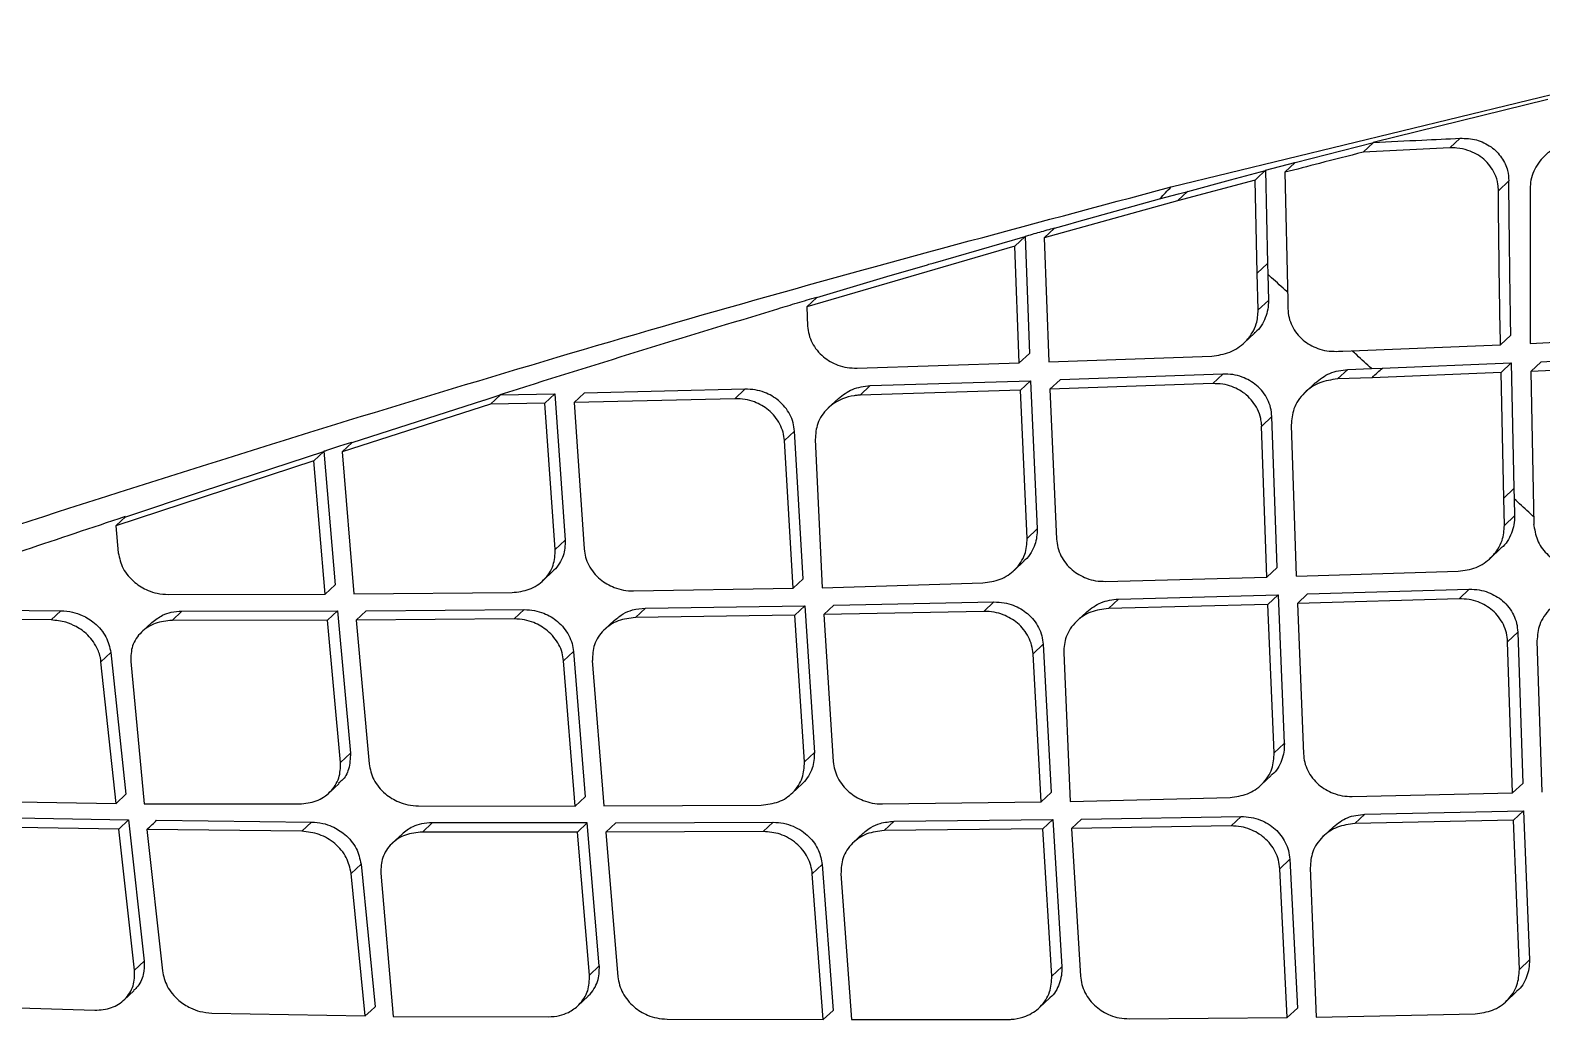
# Model space of a CAD drawing. Extents: x 0 to 84, y -21 to 126.
# Drawn here: x 67.949 to 69.606, y 67.266 to 68.351 of the extents above; entities that cross this region are included whole.
import ezdxf

# ---------------------------------------------------------------- set-up
doc = ezdxf.new("R2010")
doc.units = 0
doc.header["$MEASUREMENT"] = 0
doc.layers.add('1', color=4, linetype='Continuous')

# ---------------------------------------------------------------- blocks, each defined once
blk = doc.blocks.new('PRODIGY')
at = {"layer": '1', "color": 3, "linetype": 'Continuous', "lineweight": 25}
for p, q in [((69.1996, 68.1793), (69.7679, 68.3176)), ((69.4212, 68.2284), (69.6127, 68.2753)), ((69.3356, 68.2059), (69.4213, 68.228)), ((69.41, 68.2173), (69.4213, 68.228)), ((69.5051, 68.222), (69.41, 68.2173)), ((69.5051, 68.222), (69.5165, 68.2327)), ((69.303, 68.1977), (69.3353, 68.2062)), ((69.3243, 68.1953), (69.3357, 68.2059)), ((69.2917, 68.1867), (69.2065, 68.1639)), ((69.2178, 68.1744), (69.2649, 68.1871)), ((69.2649, 68.1871), (69.3031, 68.1973)), ((69.294, 68.0847), (69.2917, 68.1867)), ((69.303, 68.1976), (69.3053, 68.0953)), ((69.3243, 68.1953), (69.3274, 68.0544)), ((69.5698, 68.1859), (69.5584, 68.1751)), ((69.1871, 68.1661), (69.2077, 68.1717)), ((69.2065, 68.1639), (69.2178, 68.1745)), ((69.2078, 68.1717), (69.2178, 68.1744)), ((69.593, 68.1773), (69.5933, 68.0077)), ((69.2065, 68.1639), (69.0607, 68.1235)), ((69.0964, 68.141), (69.1871, 68.1661)), ((69.072, 68.1341), (69.0865, 68.1382)), ((69.0865, 68.1382), (69.0964, 68.141)), ((68.9389, 68.0959), (69.0397, 68.1249)), ((69.0284, 68.1144), (69.0396, 68.1249)), ((69.0396, 68.1251), (69.0445, 67.9969)), ((69.0607, 68.1235), (69.0719, 68.1341)), ((69.0607, 68.1235), (69.0657, 67.9875)), ((69.0284, 68.1144), (68.8003, 68.0478)), ((69.0333, 67.9864), (69.0284, 68.1144)), ((68.8881, 68.081), (68.9326, 68.0941)), ((68.9326, 68.0941), (68.9343, 68.0945)), ((68.9343, 68.0945), (68.9388, 68.0959)), ((69.294, 68.0847), (69.3053, 68.0953)), ((69.3053, 68.0953), (69.3056, 68.0836)), ((68.8115, 68.0583), (68.8881, 68.081)), ((69.2951, 68.0445), (69.294, 68.0847)), ((69.3056, 68.0836), (69.3063, 68.055)), ((68.8003, 68.0478), (68.8114, 68.0583)), ((69.2951, 68.0445), (69.3063, 68.055)), ((68.8003, 68.0478), (68.8013, 68.0268)), ((69.2797, 68.0085), (69.2909, 68.0191)), ((69.388, 67.9994), (69.5607, 68.0064)), ((69.5606, 68.0064), (69.5719, 68.017)), ((69.5933, 68.0077), (69.7738, 68.0172)), ((69.0445, 67.9969), (69.0333, 67.9864)), ((69.0657, 67.9875), (69.2442, 67.9939)), ((69.5938, 67.9772), (69.6051, 67.9878)), ((68.8555, 67.9807), (69.0333, 67.9864)), ((69.2564, 67.9743), (69.078, 67.9681)), ((69.2452, 67.9638), (69.2564, 67.9743)), ((69.382, 67.9689), (69.3932, 67.9794)), ((69.4199, 67.9703), (69.382, 67.9689)), ((69.3932, 67.9794), (69.4191, 67.9804)), ((69.4191, 67.9804), (69.4311, 67.9809)), ((69.5612, 67.9759), (69.4199, 67.9703)), ((69.4311, 67.9809), (69.5725, 67.9865)), ((69.5612, 67.9759), (69.5725, 67.9864)), ((69.5642, 67.8384), (69.5612, 67.9759)), ((69.5725, 67.9865), (69.5754, 67.8489)), ((69.7736, 67.9847), (69.5938, 67.9772)), ((69.5938, 67.9772), (69.5973, 67.8096)), ((68.5453, 67.9431), (68.5563, 67.9534)), ((68.7326, 67.9577), (68.5563, 67.9534)), ((68.7216, 67.9473), (68.7326, 67.9577)), ((68.8587, 67.9511), (68.8698, 67.9616)), ((69.0346, 67.9566), (68.8587, 67.9511)), ((68.8698, 67.9616), (69.0457, 67.967)), ((69.0346, 67.9566), (69.0457, 67.967)), ((69.0419, 67.7942), (69.0346, 67.9566)), ((69.0457, 67.967), (69.053, 67.8046)), ((69.0669, 67.9576), (69.078, 67.9681)), ((69.2452, 67.9638), (69.0669, 67.9576)), ((69.0669, 67.9576), (69.0741, 67.7935)), ((69.3577, 67.9648), (69.3465, 67.9542)), ((68.4538, 67.9412), (68.291, 67.8891)), ((68.302, 67.8994), (68.4466, 67.9457)), ((68.4467, 67.9458), (68.4643, 67.9514)), ((68.4538, 67.9412), (68.4647, 67.9514)), ((68.5134, 67.9424), (68.4538, 67.9412)), ((68.4643, 67.9515), (68.5244, 67.9527)), ((68.5134, 67.9424), (68.5244, 67.9527)), ((68.5247, 67.7821), (68.5134, 67.9424)), ((68.5244, 67.9527), (68.5356, 67.7924)), ((68.7216, 67.9473), (68.5453, 67.9431)), ((68.5453, 67.9431), (68.5563, 67.7826)), ((68.835, 67.9475), (68.8239, 67.9371)), ((69.2989, 67.9172), (69.31, 67.9278)), ((69.3158, 67.7623), (69.31, 67.9278)), ((68.7758, 67.9013), (68.7869, 67.9117)), ((68.7964, 67.7498), (68.7869, 67.9117)), ((69.3047, 67.7519), (69.2988, 67.9172)), ((69.3312, 67.9184), (69.3368, 67.7528)), ((68.138, 67.8459), (68.2712, 67.8894)), ((68.2711, 67.8894), (68.2602, 67.8791)), ((68.2711, 67.8897), (68.2835, 67.7434)), ((68.302, 67.8994), (68.291, 67.8891)), ((68.291, 67.8891), (68.304, 67.7334)), ((68.7854, 67.7395), (68.7758, 67.9013)), ((68.8095, 67.9026), (68.8172, 67.7401)), ((68.2602, 67.8791), (68.043, 67.8078)), ((68.2726, 67.7332), (68.2602, 67.8791)), ((68.0539, 67.818), (68.138, 67.8459)), ((69.5754, 67.8489), (69.5642, 67.8384)), ((69.5649, 67.8085), (69.5642, 67.8383)), ((69.5754, 67.8489), (69.5756, 67.8374)), ((69.5756, 67.8374), (69.5761, 67.819)), ((68.043, 67.8078), (68.0458, 67.7784)), ((69.0419, 67.7942), (69.053, 67.8046)), ((69.5649, 67.8085), (69.5761, 67.819)), ((69.5974, 67.8079), (69.5973, 67.8096)), ((68.5247, 67.7821), (68.5356, 67.7924)), ((69.5496, 67.7726), (69.5607, 67.7831)), ((68.5113, 67.748), (68.5222, 67.7583)), ((69.0275, 67.7592), (69.0385, 67.7696)), ((69.3047, 67.7519), (69.3158, 67.7623)), ((69.3369, 67.7528), (69.5143, 67.7582)), ((68.2726, 67.7332), (68.2835, 67.7434)), ((68.6106, 67.7366), (68.7854, 67.7395)), ((68.7854, 67.7395), (68.7964, 67.7498)), ((68.8172, 67.7401), (68.9934, 67.7454)), ((69.1279, 67.7471), (69.3047, 67.7519)), ((69.3491, 67.7333), (69.5264, 67.7385)), ((69.5152, 67.728), (69.5263, 67.7385)), ((68.1004, 67.7328), (68.2727, 67.7332)), ((68.304, 67.7334), (68.4774, 67.7349)), ((68.83, 67.7211), (69.0055, 67.7246)), ((68.9945, 67.7142), (69.0055, 67.7246)), ((69.1309, 67.7174), (69.142, 67.7278)), ((69.3058, 67.7219), (69.1309, 67.7174)), ((69.142, 67.7278), (69.3169, 67.7324)), ((69.3169, 67.7323), (69.3058, 67.7219)), ((69.3127, 67.5592), (69.3058, 67.7219)), ((69.3169, 67.7324), (69.3237, 67.5695)), ((69.338, 67.7228), (69.3491, 67.7333)), ((69.5152, 67.728), (69.338, 67.7228)), ((69.338, 67.7228), (69.3447, 67.5583)), ((67.9722, 67.7048), (67.802, 67.7062)), ((67.8128, 67.7164), (67.983, 67.7149)), ((67.9722, 67.7048), (67.983, 67.7149)), ((68.1048, 67.7043), (68.1156, 67.7145)), ((68.1156, 67.7145), (68.286, 67.7148)), ((68.286, 67.7148), (68.2752, 67.7046)), ((68.286, 67.7148), (68.3002, 67.5589)), ((68.3065, 67.7047), (68.3174, 67.7149)), ((68.4796, 67.706), (68.3065, 67.7047)), ((68.3174, 67.7149), (68.4905, 67.7162)), ((68.4796, 67.706), (68.4905, 67.7162)), ((68.6127, 67.7075), (68.6236, 67.7178)), ((68.7872, 67.7102), (68.6127, 67.7075)), ((68.6236, 67.7178), (68.7982, 67.7205)), ((68.7872, 67.7102), (68.7982, 67.7205)), ((68.7978, 67.5493), (68.7872, 67.7102)), ((68.7982, 67.7205), (68.8087, 67.5595)), ((68.819, 67.7107), (68.83, 67.7211)), ((68.9945, 67.7142), (68.819, 67.7107)), ((68.819, 67.7107), (68.8294, 67.5496)), ((69.1073, 67.7139), (69.0962, 67.7035)), ((68.0825, 67.7021), (68.0717, 67.6919)), ((68.2752, 67.7046), (68.1048, 67.7043)), ((68.2894, 67.5487), (68.2752, 67.7046)), ((68.3065, 67.7047), (68.3206, 67.5471)), ((68.5896, 67.7046), (68.5787, 67.6943)), ((69.5684, 67.681), (69.5796, 67.6915)), ((69.5796, 67.6915), (69.585, 67.5257)), ((69.0593, 67.6782), (69.0483, 67.6678)), ((69.0593, 67.6782), (69.0682, 67.5157)), ((69.5739, 67.5153), (69.5684, 67.681)), ((69.6006, 67.682), (69.6059, 67.516)), ((68.0376, 67.6692), (68.0268, 67.6591)), ((68.0433, 67.5037), (68.0268, 67.6591)), ((68.0376, 67.6692), (68.054, 67.5139)), ((68.0594, 67.6593), (68.074, 67.5033)), ((68.5465, 67.501), (68.5338, 67.66)), ((68.5339, 67.66), (68.5447, 67.6702)), ((68.5447, 67.6702), (68.5574, 67.5112)), ((68.5653, 67.6603), (68.5778, 67.5011)), ((69.0573, 67.5054), (69.0483, 67.6678)), ((69.0819, 67.669), (69.089, 67.5059)), ((68.2894, 67.5487), (68.3002, 67.5589)), ((68.8087, 67.5595), (68.7978, 67.5493)), ((69.3127, 67.5592), (69.3237, 67.5695)), ((68.2769, 67.5155), (68.2877, 67.5256)), ((68.7843, 67.5151), (68.7952, 67.5253)), ((69.2983, 67.5241), (69.3093, 67.5345)), ((69.5739, 67.5153), (69.585, 67.5257)), ((67.8745, 67.5065), (68.0433, 67.5037)), ((68.0433, 67.5037), (68.054, 67.5138)), ((68.5465, 67.501), (68.5574, 67.5112)), ((69.0573, 67.5054), (69.0682, 67.5157)), ((69.089, 67.5059), (69.2642, 67.5104)), ((69.3981, 67.5114), (69.5739, 67.5153)), ((68.074, 67.5033), (68.2444, 67.5032)), ((68.3748, 67.5011), (68.5465, 67.501)), ((68.5778, 67.5011), (68.7505, 67.502)), ((68.8832, 67.5032), (69.0573, 67.5054)), ((69.401, 67.4817), (69.4121, 67.492)), ((69.4121, 67.492), (69.586, 67.4957)), ((69.586, 67.4957), (69.575, 67.4853)), ((69.586, 67.4957), (69.5924, 67.3324)), ((68.0463, 67.4756), (67.8778, 67.4786)), ((67.8886, 67.4887), (68.0571, 67.4857)), ((68.0463, 67.4756), (68.0571, 67.4857)), ((68.0636, 67.321), (68.0463, 67.4756)), ((68.0571, 67.4857), (68.0743, 67.3311)), ((68.2468, 67.4733), (68.0771, 67.4752)), ((68.0771, 67.4752), (68.0941, 67.3203)), ((68.0878, 67.4853), (68.2576, 67.4834)), ((68.2468, 67.4733), (68.2576, 67.4834)), ((68.3791, 67.4725), (68.3899, 67.4827)), ((68.5597, 67.4824), (68.3899, 67.4827)), ((68.5489, 67.4722), (68.5597, 67.4824)), ((68.573, 67.3257), (68.5597, 67.4824)), ((68.5801, 67.4723), (68.591, 67.4825)), ((68.7526, 67.473), (68.5801, 67.4723)), ((68.591, 67.4825), (68.7635, 67.4832)), ((68.7526, 67.473), (68.7635, 67.4832)), ((68.8852, 67.474), (68.8961, 67.4843)), ((69.059, 67.476), (68.8852, 67.474)), ((68.8961, 67.4843), (69.0699, 67.4863)), ((69.059, 67.476), (69.0699, 67.4863)), ((69.0689, 67.3144), (69.059, 67.476)), ((69.0699, 67.4863), (69.0798, 67.3247)), ((69.0906, 67.4764), (69.1016, 67.4867)), ((69.0906, 67.4764), (69.1003, 67.3147)), ((69.2653, 67.4792), (69.0907, 67.4764)), ((69.1016, 67.4867), (69.2763, 67.4895)), ((69.2653, 67.4792), (69.2763, 67.4895)), ((69.3775, 67.4783), (69.3665, 67.4679)), ((69.575, 67.4853), (69.401, 67.4817)), ((69.5813, 67.322), (69.575, 67.4853)), ((68.3568, 67.4703), (68.346, 67.4601)), ((68.5489, 67.4722), (68.3791, 67.4725)), ((68.5623, 67.3156), (68.5489, 67.4722)), ((68.5801, 67.4723), (68.5934, 67.3139)), ((68.8622, 67.4711), (68.8513, 67.4609)), ((69.3187, 67.4323), (69.3297, 67.4427)), ((69.3297, 67.4427), (69.338, 67.2796)), ((68.301, 67.4272), (68.3118, 67.4373)), ((68.3165, 67.271), (68.301, 67.4272)), ((68.3118, 67.4374), (68.3273, 67.2811)), ((68.3335, 67.4274), (68.3472, 67.2705)), ((68.8173, 67.4368), (68.8064, 67.4266)), ((68.8183, 67.2669), (68.8064, 67.4266)), ((68.8173, 67.4368), (68.8291, 67.2771)), ((68.8378, 67.4268), (68.8495, 67.2669)), ((69.327, 67.2693), (69.3187, 67.4323)), ((69.3521, 67.4334), (69.3586, 67.2697)), ((68.0636, 67.321), (68.0743, 67.3311)), ((68.5623, 67.3156), (68.573, 67.3257)), ((69.0689, 67.3144), (69.0798, 67.3247)), ((69.5813, 67.322), (69.5924, 67.3324)), ((68.0521, 67.2886), (68.0627, 67.2986)), ((68.5496, 67.2822), (68.5604, 67.2924)), ((69.5669, 67.2869), (69.5779, 67.2973)), ((67.8535, 67.2822), (68.02, 67.2772)), ((68.8183, 67.2669), (68.8291, 67.2771)), ((69.0553, 67.2802), (69.0662, 67.2904)), ((69.327, 67.2693), (69.338, 67.2796)), ((68.1482, 67.2741), (68.3165, 67.271)), ((68.3472, 67.2705), (68.5171, 67.27)), ((68.6472, 67.2675), (68.8183, 67.2669)), ((68.8495, 67.2669), (69.0215, 67.2672)), ((69.1537, 67.2679), (69.327, 67.2693)), ((69.3586, 67.2697), (69.533, 67.2734))]:
    blk.add_line(p, q, dxfattribs=at)
at = {"layer": '1', "color": 3, "linetype": 'Continuous', "lineweight": 25, "flags": 128}
for points in [[(69.303, 68.1973), (69.2967, 68.1914), (69.2917, 68.1867)], [(69.3274, 68.0544), (69.3276, 68.0496), (69.3277, 68.0458)], [(68.043, 67.8078), (68.049, 67.8135), (68.0538, 67.818)], [(68.3165, 67.271), (68.3226, 67.2766), (68.3273, 67.2811)]]:
    blk.add_lwpolyline(points, dxfattribs=at)
at = {"layer": '1', "color": 3, "linetype": 'Continuous', "lineweight": 25}
for points, knots in [([(69.432, 70.45), (69.3178, 70.3922), (69.0892, 70.2764), (68.7608, 70.1064), (68.4567, 69.946), (68.1873, 69.8005), (67.9529, 69.6709), (67.7516, 69.5573), (67.582, 69.4596), (67.4342, 69.373), (67.282, 69.2824), (67.1061, 69.1754), (66.8963, 69.0444), (66.6619, 68.8929), (66.4408, 68.7438), (66.2381, 68.6014), (66.0569, 68.4692), (65.874, 68.3298), (65.6939, 68.1852), (65.5191, 68.0371), (65.4178, 67.9431), (65.3659, 67.8948)], [0, 0, 0, 0, 0.068824, 0.137751, 0.200365, 0.256601, 0.306578, 0.349651, 0.386803, 0.418053, 0.448121, 0.489709, 0.53925, 0.596408, 0.661103, 0.708518, 0.759501, 0.814264, 0.872901, 0.934724, 1, 1, 1, 1]), ([(65.3439, 67.8269), (65.4108, 67.8915), (65.5449, 68.0212), (65.7941, 68.2328), (66.0727, 68.4498), (66.3792, 68.6697), (66.7097, 68.8904), (67.0619, 69.1106), (67.432, 69.3289), (67.8164, 69.5443), (68.2128, 69.7568), (68.6201, 69.9669), (69.0352, 70.1751), (69.316, 70.3135), (69.4562, 70.3825)], [0, 0, 0, 0, 0.083648, 0.167746, 0.251461, 0.334457, 0.417447, 0.500935, 0.584377, 0.667337, 0.750217, 0.833367, 0.916826, 1, 1, 1, 1]), ([(65.5977, 67.5595), (65.6442, 67.5885), (65.7373, 67.6465), (65.8952, 67.7427), (66.0707, 67.8467), (66.2678, 67.961), (66.4872, 68.0849), (66.7267, 68.2203), (66.9835, 68.3621), (67.2827, 68.5246), (67.6241, 68.7055), (68.0052, 68.9016), (68.393, 69.0948), (68.7859, 69.2845), (69.182, 69.4703), (69.4481, 69.5905), (69.581, 69.6506)], [0, 0, 0, 0, 0.06234, 0.124818, 0.187363, 0.250453, 0.313852, 0.376637, 0.439459, 0.502671, 0.586016, 0.668823, 0.751616, 0.834542, 0.917364, 1, 1, 1, 1]), ([(65.67, 67.5126), (65.7177, 67.5393), (65.8132, 67.5927), (65.9756, 67.6799), (66.1549, 67.7778), (66.3553, 67.8875), (66.5768, 68.0102), (66.8163, 68.1458), (67.0708, 68.2897), (67.3647, 68.456), (67.6975, 68.6426), (68.0674, 68.8457), (68.4429, 69.0466), (68.8233, 69.2435), (69.207, 69.4359), (69.4657, 69.5589), (69.5949, 69.6204)], [0, 0, 0, 0, 0.062319, 0.124752, 0.187451, 0.250906, 0.314486, 0.37751, 0.44061, 0.503895, 0.587131, 0.669779, 0.75236, 0.835034, 0.917582, 1, 1, 1, 1]), ([(65.8468, 67.3816), (65.8542, 67.3854), (65.8957, 67.4066), (65.975, 67.4459), (66.0755, 67.499), (66.1757, 67.5519), (66.2735, 67.6008), (66.3879, 67.6571), (66.5214, 67.7243), (66.674, 67.8033), (66.8495, 67.8879), (67.0313, 67.9753), (67.2282, 68.0693), (67.4396, 68.169), (67.6647, 68.2743), (67.8957, 68.3809), (68.13, 68.4863), (68.3713, 68.5927), (68.5914, 68.688), (68.7837, 68.7696), (68.9527, 68.84), (69.1322, 68.9134), (69.31, 68.9854), (69.4664, 69.0478), (69.5592, 69.083), (69.5993, 69.0982)], [0, 0, 0, 0, 0.009738, 0.054602, 0.100033, 0.132056, 0.170263, 0.205637, 0.248795, 0.300159, 0.346151, 0.397485, 0.446642, 0.498592, 0.555879, 0.611205, 0.664279, 0.721091, 0.779345, 0.816198, 0.852883, 0.894557, 0.93795, 0.973138, 1, 1, 1, 1]), ([(69.6048, 69.0835), (69.4572, 69.0259), (69.1618, 68.9105), (68.7237, 68.7297), (68.2909, 68.5424), (67.8651, 68.3519), (67.5034, 68.1825), (67.2034, 68.0412), (66.9629, 67.925), (66.7326, 67.8169), (66.5009, 67.7002), (66.2659, 67.591), (66.0425, 67.4789), (65.9123, 67.4139), (65.8471, 67.3814)], [0, 0, 0, 0, 0.0993044, 0.1988024, 0.298385, 0.3983176, 0.4984056, 0.5609174, 0.6237896, 0.6873654, 0.750255, 0.8333897, 0.9165325, 1, 1, 1, 1]), ([(69.4214, 68.228), (69.4391, 68.2289), (69.4708, 68.2305), (69.5025, 68.232), (69.5165, 68.2327)], [0, 0, 0, 0, 0.559992, 1, 1, 1, 1]), ([(69.5584, 68.1751), (69.5583, 68.1776), (69.5581, 68.1841), (69.5549, 68.1933), (69.5494, 68.2026), (69.5426, 68.2098), (69.5343, 68.2156), (69.5244, 68.2199), (69.5144, 68.2222), (69.5077, 68.2221), (69.5051, 68.222)], [0, 0, 0, 0, 0.091975, 0.248269, 0.372166, 0.497587, 0.620145, 0.748651, 0.901127, 1, 1, 1, 1]), ([(69.5165, 68.2327), (69.5225, 68.2325), (69.5344, 68.232), (69.5506, 68.2241), (69.5624, 68.212), (69.5688, 68.1986), (69.5695, 68.1897), (69.5698, 68.1859)], [0, 0, 0, 0, 0.222902, 0.446355, 0.656179, 0.853434, 1, 1, 1, 1]), ([(69.6457, 68.2291), (69.6388, 68.228), (69.6274, 68.2262), (69.6156, 68.2191), (69.6053, 68.2103), (69.5979, 68.1998), (69.5937, 68.1871), (69.5932, 68.1805), (69.593, 68.1773)], [0, 0, 0, 0, 0.250286, 0.417583, 0.502702, 0.752927, 0.88089, 1, 1, 1, 1]), ([(69.41, 68.2173), (69.3941, 68.2133), (69.3655, 68.206), (69.337, 68.1985), (69.3243, 68.1953)], [0, 0, 0, 0, 0.557809, 1, 1, 1, 1]), ([(69.5719, 68.017), (69.5714, 68.0485), (69.5706, 68.1047), (69.57, 68.161), (69.5698, 68.1859)], [0, 0, 0, 0, 0.56, 1, 1, 1, 1]), ([(66.0472, 67.1286), (66.1054, 67.1512), (66.2224, 67.1967), (66.4264, 67.2748), (66.6474, 67.3583), (66.8855, 67.4464), (67.138, 67.5377), (67.4502, 67.6475), (67.8266, 67.7751), (68.2695, 67.9161), (68.7278, 68.0536), (69.0422, 68.1373), (69.1996, 68.1793)], [0, 0, 0, 0, 0.0809766, 0.1627063, 0.2454561, 0.32577, 0.4077132, 0.4912675, 0.6164639, 0.7433263, 0.8714638, 1, 1, 1, 1]), ([(69.1875, 68.1666), (69.1895, 68.1687), (69.1936, 68.1729), (69.1976, 68.1772), (69.1996, 68.1793)], [0, 0, 0, 0, 0.500017, 1, 1, 1, 1]), ([(69.5606, 68.0064), (69.5599, 68.0474), (69.559, 68.0992), (69.5585, 68.155), (69.5583, 68.1702), (69.5584, 68.1746), (69.5584, 68.1751)], [0, 0, 0, 0, 0.730236, 0.922664, 0.991439, 1, 1, 1, 1]), ([(69.0396, 68.1253), (69.045, 68.1268), (69.0557, 68.1298), (69.0665, 68.1329), (69.0719, 68.1344)], [0, 0, 0, 0, 0.500056, 1, 1, 1, 1]), ([(69.3272, 68.064), (69.3256, 68.0654), (69.3184, 68.072), (69.3112, 68.0785), (69.3056, 68.0836)], [0, 0, 0, 0, 0.224702, 1, 1, 1, 1]), ([(68.7688, 68.0459), (68.7759, 68.0481), (68.7901, 68.0523), (68.8042, 68.0565), (68.8113, 68.0586)], [0, 0, 0, 0, 0.500038, 1, 1, 1, 1]), ([(69.3063, 68.055), (69.3062, 68.0517), (69.306, 68.0452), (69.302, 68.033), (69.297, 68.0233), (69.2911, 68.0195), (69.2908, 68.0193)], [0, 0, 0, 0, 0.244323, 0.487195, 0.968994, 1, 1, 1, 1]), ([(68.4642, 67.9518), (68.5147, 67.9677), (68.6157, 67.9994), (68.7178, 68.0304), (68.7688, 68.0458)], [0, 0, 0, 0, 0.499973, 1, 1, 1, 1]), ([(69.2442, 67.9939), (69.251, 67.9949), (69.2644, 67.9969), (69.2794, 68.0071), (69.2884, 68.0185), (69.2942, 68.0305), (69.2948, 68.0393), (69.2951, 68.0445)], [0, 0, 0, 0, 0.249801, 0.498538, 0.665352, 0.804462, 1, 1, 1, 1]), ([(69.3277, 68.0458), (69.3279, 68.0426), (69.3285, 68.0361), (69.332, 68.0269), (69.3372, 68.0185), (69.3461, 68.0093), (69.3576, 68.0028), (69.3705, 67.9993), (69.3776, 67.9992), (69.3812, 67.9991)], [0, 0, 0, 0, 0.125528, 0.250519, 0.375643, 0.501394, 0.732598, 0.861775, 1, 1, 1, 1]), ([(68.8013, 68.0268), (68.8017, 68.0236), (68.8024, 68.0174), (68.806, 68.0084), (68.8113, 68.0001), (68.8203, 67.991), (68.8318, 67.9846), (68.8447, 67.981), (68.8518, 67.9808), (68.8555, 67.9807)], [0, 0, 0, 0, 0.123475, 0.24776, 0.373379, 0.500664, 0.728976, 0.859194, 1, 1, 1, 1]), ([(69.3812, 67.9991), (69.3825, 67.9992), (69.3847, 67.9993), (69.387, 67.9994), (69.388, 67.9994)], [0, 0, 0, 0, 0.560023, 1, 1, 1, 1]), ([(69.4192, 67.9804), (69.4138, 67.9853), (69.4067, 67.9918), (69.3996, 67.9983), (69.3979, 67.9998)], [0, 0, 0, 0, 0.759135, 1, 1, 1, 1]), ([(69.6051, 67.9878), (69.6386, 67.9892), (69.6985, 67.9916), (69.7585, 67.9942), (69.7849, 67.9954)], [0, 0, 0, 0, 0.560004, 1, 1, 1, 1]), ([(69.31, 67.9278), (69.3097, 67.931), (69.3091, 67.9374), (69.3056, 67.9466), (69.3004, 67.9549), (69.2915, 67.9641), (69.2801, 67.9706), (69.2672, 67.9741), (69.2601, 67.9742), (69.2564, 67.9743)], [0, 0, 0, 0, 0.126057, 0.251221, 0.376074, 0.501232, 0.73041, 0.860157, 1, 1, 1, 1]), ([(69.3579, 67.9646), (69.3628, 67.9686), (69.3731, 67.9768), (69.3864, 67.9785), (69.3932, 67.9794)], [0, 0, 0, 0, 0.485536, 1, 1, 1, 1]), ([(69.4199, 67.9703), (69.422, 67.9723), (69.4258, 67.9758), (69.4295, 67.9793), (69.4312, 67.9809)], [0, 0, 0, 0, 0.560036, 1, 1, 1, 1]), ([(68.7869, 67.9117), (68.7865, 67.9148), (68.7858, 67.921), (68.7821, 67.93), (68.7767, 67.9383), (68.7679, 67.9473), (68.7565, 67.9537), (68.7436, 67.9574), (68.7364, 67.9576), (68.7326, 67.9577)], [0, 0, 0, 0, 0.123919, 0.248313, 0.373718, 0.500537, 0.725679, 0.856755, 1, 1, 1, 1]), ([(68.835, 67.9474), (68.84, 67.9513), (68.85, 67.9592), (68.8631, 67.9608), (68.8698, 67.9616)], [0, 0, 0, 0, 0.488989, 1, 1, 1, 1]), ([(69.2989, 67.9172), (69.2989, 67.9173), (69.2989, 67.9176), (69.2989, 67.9184), (69.2987, 67.9211), (69.2977, 67.9271), (69.2948, 67.9356), (69.2892, 67.9444), (69.2804, 67.9536), (69.2689, 67.9601), (69.256, 67.9636), (69.2489, 67.9637), (69.2452, 67.9638)], [0, 0, 0, 0, 0.003576, 0.00988, 0.031039, 0.107676, 0.251161, 0.37516, 0.501401, 0.730502, 0.860216, 1, 1, 1, 1]), ([(69.382, 67.9689), (69.3753, 67.9679), (69.3619, 67.966), (69.3475, 67.9561), (69.3388, 67.9456), (69.3326, 67.934), (69.3318, 67.9245), (69.3313, 67.9184)], [0, 0, 0, 0, 0.248314, 0.498861, 0.639357, 0.76973, 1, 1, 1, 1]), ([(68.7758, 67.9013), (68.7755, 67.9044), (68.7747, 67.9107), (68.7711, 67.9196), (68.7657, 67.9279), (68.7568, 67.9369), (68.7454, 67.9433), (68.7326, 67.947), (68.7254, 67.9472), (68.7216, 67.9473)], [0, 0, 0, 0, 0.123948, 0.248349, 0.373727, 0.50052, 0.725677, 0.856737, 1, 1, 1, 1]), ([(68.8587, 67.9511), (68.8579, 67.9511), (68.8558, 67.951), (68.8492, 67.9503), (68.8372, 67.9471), (68.825, 67.9391), (68.8166, 67.9291), (68.8107, 67.9179), (68.81, 67.9086), (68.8096, 67.9026)], [0, 0, 0, 0, 0.029814, 0.081449, 0.249808, 0.499932, 0.636939, 0.765956, 1, 1, 1, 1]), ([(68.2711, 67.8898), (68.2717, 67.89), (68.2727, 67.8903), (68.2738, 67.8907), (68.2744, 67.8909)], [0, 0, 0, 0, 0.500317, 1, 1, 1, 1]), ([(68.2744, 67.8909), (68.2773, 67.8918), (68.2832, 67.8937), (68.2891, 67.8956), (68.2921, 67.8966)], [0, 0, 0, 0, 0.499986, 1, 1, 1, 1]), ([(68.2921, 67.8966), (68.2937, 67.8971), (68.297, 67.8982), (68.3002, 67.8992), (68.3019, 67.8998)], [0, 0, 0, 0, 0.499854, 1, 1, 1, 1]), ([(69.5971, 67.8178), (69.5953, 67.8194), (69.5881, 67.826), (69.581, 67.8326), (69.5757, 67.8374)], [0, 0, 0, 0, 0.257775, 1, 1, 1, 1]), ([(67.835, 67.7448), (67.8712, 67.7571), (67.9436, 67.7817), (68.017, 67.8062), (68.0537, 67.8184)], [0, 0, 0, 0, 0.499968, 1, 1, 1, 1]), ([(69.053, 67.8046), (69.0526, 67.7987), (69.0521, 67.7895), (69.0461, 67.7785), (69.0422, 67.7722), (69.0388, 67.7701), (69.0384, 67.7698)], [0, 0, 0, 0, 0.444785, 0.695208, 0.964132, 1, 1, 1, 1]), ([(69.5143, 67.7582), (69.521, 67.7591), (69.5344, 67.7609), (69.549, 67.771), (69.5578, 67.7819), (69.5638, 67.7937), (69.5645, 67.8029), (69.5649, 67.8085)], [0, 0, 0, 0, 0.249169, 0.498372, 0.652255, 0.787155, 1, 1, 1, 1]), ([(69.5761, 67.819), (69.576, 67.8157), (69.5758, 67.8091), (69.5717, 67.7969), (69.5667, 67.7872), (69.5609, 67.7834), (69.5606, 67.7832)], [0, 0, 0, 0, 0.244613, 0.488541, 0.974706, 1, 1, 1, 1]), ([(69.5973, 67.8079), (69.5984, 67.8019), (69.6005, 67.79), (69.6123, 67.7752), (69.6283, 67.765), (69.6405, 67.7634), (69.6466, 67.7626)], [0, 0, 0, 0, 0.250621, 0.501251, 0.750478, 1, 1, 1, 1]), ([(68.5356, 67.7924), (68.5354, 67.7865), (68.535, 67.7774), (68.5293, 67.7667), (68.5255, 67.7609), (68.5224, 67.7587), (68.5221, 67.7584)], [0, 0, 0, 0, 0.455882, 0.704152, 0.965916, 1, 1, 1, 1]), ([(68.9934, 67.7454), (68.9999, 67.7463), (69.013, 67.7481), (69.0269, 67.7576), (69.0351, 67.7677), (69.0409, 67.779), (69.0415, 67.7883), (69.0419, 67.7942)], [0, 0, 0, 0, 0.249351, 0.499178, 0.637958, 0.767735, 1, 1, 1, 1]), ([(69.0741, 67.7935), (69.0744, 67.7904), (69.0751, 67.7841), (69.0787, 67.7751), (69.084, 67.7667), (69.0928, 67.7576), (69.1043, 67.751), (69.1171, 67.7474), (69.1242, 67.7472), (69.1279, 67.7471)], [0, 0, 0, 0, 0.123976, 0.248518, 0.374085, 0.501033, 0.730532, 0.860295, 1, 1, 1, 1]), ([(68.0458, 67.7784), (68.0471, 67.7726), (68.0491, 67.7636), (68.0565, 67.7529), (68.0652, 67.7442), (68.0763, 67.7376), (68.089, 67.7335), (68.0964, 67.733), (68.1004, 67.7328)], [0, 0, 0, 0, 0.240874, 0.368215, 0.499714, 0.712554, 0.847041, 1, 1, 1, 1]), ([(68.4774, 67.7349), (68.4839, 67.7356), (68.4968, 67.7371), (68.5105, 67.7463), (68.5184, 67.7561), (68.524, 67.7671), (68.5244, 67.7762), (68.5247, 67.7821)], [0, 0, 0, 0, 0.249831, 0.499427, 0.634868, 0.763484, 1, 1, 1, 1]), ([(68.5563, 67.7826), (68.5567, 67.7796), (68.5576, 67.7735), (68.5612, 67.7647), (68.5666, 67.7564), (68.5755, 67.7474), (68.5869, 67.7409), (68.5996, 67.7371), (68.6068, 67.7367), (68.6106, 67.7366)], [0, 0, 0, 0, 0.121648, 0.245408, 0.371668, 0.500498, 0.725296, 0.856502, 1, 1, 1, 1]), ([(69.5264, 67.7385), (69.53, 67.7384), (69.5371, 67.7382), (69.5499, 67.7346), (69.5613, 67.728), (69.5701, 67.7188), (69.5753, 67.7104), (69.5787, 67.7012), (69.5793, 67.6947), (69.5796, 67.6915)], [0, 0, 0, 0, 0.139119, 0.268708, 0.499151, 0.623943, 0.748628, 0.873807, 1, 1, 1, 1]), ([(69.0055, 67.7246), (69.0093, 67.7245), (69.0164, 67.7242), (69.0292, 67.7205), (69.0406, 67.7139), (69.0494, 67.7048), (69.0547, 67.6966), (69.0583, 67.6876), (69.059, 67.6813), (69.0593, 67.6782)], [0, 0, 0, 0, 0.142156, 0.272949, 0.50001, 0.626365, 0.751548, 0.875923, 1, 1, 1, 1]), ([(69.1074, 67.7138), (69.1123, 67.7176), (69.1223, 67.7255), (69.1353, 67.727), (69.142, 67.7278)], [0, 0, 0, 0, 0.488298, 1, 1, 1, 1]), ([(69.5684, 67.681), (69.5682, 67.6843), (69.5676, 67.6907), (69.5641, 67.6999), (69.5589, 67.7083), (69.5501, 67.7175), (69.5388, 67.7241), (69.5259, 67.7277), (69.5189, 67.7279), (69.5152, 67.728)], [0, 0, 0, 0, 0.126586, 0.251983, 0.37675, 0.501465, 0.731678, 0.861093, 1, 1, 1, 1]), ([(69.6512, 67.7322), (69.6445, 67.7313), (69.6311, 67.7295), (69.6168, 67.7196), (69.6081, 67.7092), (69.602, 67.6975), (69.6012, 67.688), (69.6006, 67.682)], [0, 0, 0, 0, 0.248179, 0.498564, 0.639652, 0.770279, 1, 1, 1, 1]), ([(67.983, 67.7149), (67.9873, 67.7146), (67.9951, 67.7141), (68.0078, 67.7096), (68.0185, 67.703), (68.027, 67.6945), (68.0343, 67.6839), (68.0363, 67.675), (68.0376, 67.6692)], [0, 0, 0, 0, 0.163795, 0.302428, 0.503492, 0.633981, 0.760314, 1, 1, 1, 1]), ([(68.0826, 67.702), (68.0863, 67.7049), (68.0926, 67.7099), (68.1043, 67.7138), (68.1117, 67.7143), (68.1156, 67.7145)], [0, 0, 0, 0, 0.405193, 0.682373, 1, 1, 1, 1]), ([(68.5339, 67.66), (68.5334, 67.663), (68.5326, 67.6691), (68.5289, 67.6779), (68.5235, 67.686), (68.5147, 67.6949), (68.5035, 67.7015), (68.4908, 67.7054), (68.4835, 67.7058), (68.4796, 67.706)], [0, 0, 0, 0, 0.12229, 0.246253, 0.372175, 0.500388, 0.719842, 0.852404, 1, 1, 1, 1]), ([(68.4905, 67.7162), (68.4944, 67.716), (68.5017, 67.7157), (68.5145, 67.7117), (68.5257, 67.7051), (68.5344, 67.6962), (68.5398, 67.688), (68.5435, 67.6793), (68.5443, 67.6732), (68.5447, 67.6702)], [0, 0, 0, 0, 0.147751, 0.280688, 0.501408, 0.629341, 0.754874, 0.87835, 1, 1, 1, 1]), ([(68.6127, 67.7075), (68.6062, 67.7067), (68.5932, 67.7052), (68.5795, 67.6961), (68.5716, 67.6864), (68.566, 67.6754), (68.5656, 67.6662), (68.5654, 67.6603)], [0, 0, 0, 0, 0.249378, 0.499435, 0.633726, 0.761944, 1, 1, 1, 1]), ([(68.5897, 67.7045), (68.5928, 67.707), (68.5986, 67.7119), (68.6102, 67.7166), (68.6188, 67.7174), (68.6236, 67.7178)], [0, 0, 0, 0, 0.325606, 0.623247, 1, 1, 1, 1]), ([(69.0483, 67.6678), (69.0479, 67.671), (69.0472, 67.6772), (69.0436, 67.6862), (69.0383, 67.6945), (69.0295, 67.7036), (69.0182, 67.7101), (69.0054, 67.7138), (68.9982, 67.7141), (68.9945, 67.7142)], [0, 0, 0, 0, 0.124579, 0.249294, 0.374588, 0.500864, 0.727498, 0.858081, 1, 1, 1, 1]), ([(69.1309, 67.7174), (69.1244, 67.7166), (69.1113, 67.7149), (69.0973, 67.7055), (69.089, 67.6954), (69.083, 67.6842), (69.0823, 67.675), (69.0819, 67.669)], [0, 0, 0, 0, 0.24937, 0.49913, 0.637163, 0.766659, 1, 1, 1, 1]), ([(68.0268, 67.6591), (68.0268, 67.6593), (68.0268, 67.6599), (68.0266, 67.6617), (68.0254, 67.6675), (68.021, 67.6785), (68.0136, 67.6875), (68.0082, 67.6918), (68.0074, 67.6925), (68.0046, 67.6946), (67.9983, 67.6984), (67.987, 67.7034), (67.9776, 67.7043), (67.9722, 67.7048)], [0, 0, 0, 0, 0.008705, 0.023748, 0.073384, 0.250596, 0.499653, 0.504785, 0.513389, 0.54111, 0.638473, 0.791512, 1, 1, 1, 1]), ([(68.1048, 67.7043), (68.0985, 67.7037), (68.0858, 67.7024), (68.0727, 67.6938), (68.0652, 67.6846), (68.0598, 67.6741), (68.0596, 67.6652), (68.0594, 67.6593)], [0, 0, 0, 0, 0.249741, 0.499562, 0.630195, 0.757208, 1, 1, 1, 1]), ([(68.3002, 67.5589), (68.3, 67.553), (68.2995, 67.5421), (68.2937, 67.5307), (68.2884, 67.527), (68.2872, 67.5261)], [0, 0, 0, 0, 0.476683, 0.881768, 1, 1, 1, 1]), ([(68.8087, 67.5595), (68.8085, 67.5536), (68.808, 67.5445), (68.8024, 67.5335), (68.7982, 67.5281), (68.7955, 67.5256), (68.7952, 67.5253)], [0, 0, 0, 0, 0.456636, 0.707068, 0.972086, 1, 1, 1, 1]), ([(69.2642, 67.5104), (69.2708, 67.5113), (69.2838, 67.513), (69.2977, 67.5225), (69.3059, 67.5327), (69.3117, 67.544), (69.3123, 67.5532), (69.3127, 67.5592)], [0, 0, 0, 0, 0.249142, 0.498892, 0.638424, 0.768508, 1, 1, 1, 1]), ([(69.3238, 67.5695), (69.3237, 67.5663), (69.3236, 67.5599), (69.3199, 67.5481), (69.3152, 67.5386), (69.3095, 67.5349), (69.3091, 67.5347)], [0, 0, 0, 0, 0.244752, 0.486819, 0.963129, 1, 1, 1, 1]), ([(69.3447, 67.5583), (69.345, 67.5551), (69.3457, 67.5488), (69.3492, 67.5397), (69.3544, 67.5314), (69.3633, 67.5221), (69.3746, 67.5155), (69.3874, 67.5118), (69.3944, 67.5116), (69.3981, 67.5114)], [0, 0, 0, 0, 0.124622, 0.249435, 0.374884, 0.50131, 0.731916, 0.861302, 1, 1, 1, 1]), ([(68.2444, 67.5032), (68.2507, 67.5039), (68.2633, 67.5052), (68.2764, 67.514), (68.2838, 67.5233), (68.289, 67.534), (68.2893, 67.5429), (68.2894, 67.5487)], [0, 0, 0, 0, 0.249594, 0.49944, 0.631717, 0.759309, 1, 1, 1, 1]), ([(68.3206, 67.5471), (68.3219, 67.5412), (68.3238, 67.5322), (68.3311, 67.5215), (68.3399, 67.5125), (68.351, 67.5059), (68.3636, 67.5018), (68.3709, 67.5013), (68.3748, 67.5011)], [0, 0, 0, 0, 0.241804, 0.368903, 0.499833, 0.717165, 0.850483, 1, 1, 1, 1]), ([(68.7505, 67.502), (68.757, 67.5028), (68.77, 67.5042), (68.7836, 67.5134), (68.7915, 67.5232), (68.7971, 67.5342), (68.7975, 67.5433), (68.7978, 67.5493)], [0, 0, 0, 0, 0.250072, 0.499165, 0.635497, 0.764453, 1, 1, 1, 1]), ([(68.8294, 67.5496), (68.8298, 67.5466), (68.8306, 67.5404), (68.8342, 67.5316), (68.8395, 67.5233), (68.8484, 67.5142), (68.8597, 67.5076), (68.8724, 67.5037), (68.8795, 67.5034), (68.8832, 67.5032)], [0, 0, 0, 0, 0.122388, 0.246479, 0.372563, 0.500784, 0.727422, 0.858021, 1, 1, 1, 1]), ([(69.3776, 67.4781), (69.3825, 67.482), (69.3924, 67.4899), (69.4054, 67.4913), (69.4121, 67.492)], [0, 0, 0, 0, 0.488003, 1, 1, 1, 1]), ([(68.0771, 67.4752), (68.0791, 67.477), (68.0827, 67.4804), (68.0862, 67.4838), (68.0878, 67.4853)], [0, 0, 0, 0, 0.560005, 1, 1, 1, 1]), ([(68.301, 67.4272), (68.2997, 67.4331), (68.2978, 67.4421), (68.2904, 67.4528), (68.2811, 67.4622), (68.2663, 67.4711), (68.2533, 67.4726), (68.2468, 67.4733)], [0, 0, 0, 0, 0.243085, 0.370067, 0.500545, 0.749824, 1, 1, 1, 1]), ([(68.2576, 67.4834), (68.2617, 67.4831), (68.2693, 67.4826), (68.2819, 67.4782), (68.2928, 67.4716), (68.3013, 67.4628), (68.3086, 67.4522), (68.3105, 67.4432), (68.3118, 67.4374)], [0, 0, 0, 0, 0.157982, 0.294594, 0.502884, 0.63268, 0.758864, 1, 1, 1, 1]), ([(68.3899, 67.4827), (68.3859, 67.4824), (68.3784, 67.4819), (68.3668, 67.478), (68.3605, 67.4731), (68.3568, 67.4702)], [0, 0, 0, 0, 0.322758, 0.600842, 1, 1, 1, 1]), ([(68.8064, 67.4266), (68.806, 67.4297), (68.8052, 67.4358), (68.8015, 67.4447), (68.7961, 67.453), (68.789, 67.4602), (68.7805, 67.4661), (68.7685, 67.4717), (68.7589, 67.4725), (68.7526, 67.473)], [0, 0, 0, 0, 0.123873, 0.248442, 0.37401, 0.504678, 0.635033, 0.761085, 1, 1, 1, 1]), ([(68.7635, 67.4832), (68.7673, 67.483), (68.7748, 67.4826), (68.7855, 67.4791), (68.7949, 67.474), (68.805, 67.4657), (68.8143, 67.4532), (68.8163, 67.4421), (68.8173, 67.4368)], [0, 0, 0, 0, 0.147148, 0.287747, 0.421895, 0.549781, 0.786252, 1, 1, 1, 1]), ([(68.8852, 67.474), (68.8787, 67.4733), (68.8657, 67.4718), (68.8521, 67.4626), (68.8442, 67.4529), (68.8385, 67.4419), (68.8381, 67.4327), (68.8378, 67.4268)], [0, 0, 0, 0, 0.249687, 0.49919, 0.634468, 0.763083, 1, 1, 1, 1]), ([(68.8622, 67.4711), (68.8629, 67.4718), (68.8654, 67.4741), (68.8714, 67.4782), (68.8818, 67.483), (68.8909, 67.4838), (68.8961, 67.4843)], [0, 0, 0, 0, 0.078046, 0.286217, 0.593669, 1, 1, 1, 1]), ([(69.3187, 67.4323), (69.3183, 67.4355), (69.3176, 67.4418), (69.3141, 67.4509), (69.3088, 67.4592), (69.3001, 67.4683), (69.2888, 67.475), (69.2761, 67.4787), (69.269, 67.479), (69.2653, 67.4792)], [0, 0, 0, 0, 0.125228, 0.250197, 0.375376, 0.501138, 0.729253, 0.859334, 1, 1, 1, 1]), ([(69.2763, 67.4895), (69.28, 67.4893), (69.2872, 67.489), (69.3003, 67.4851), (69.3144, 67.4766), (69.324, 67.4639), (69.3286, 67.4522), (69.3293, 67.4459), (69.3297, 67.4427)], [0, 0, 0, 0, 0.141888, 0.275237, 0.51571, 0.748509, 0.872932, 1, 1, 1, 1]), ([(69.401, 67.4817), (69.3945, 67.4808), (69.3814, 67.4792), (69.3675, 67.4698), (69.3592, 67.4598), (69.3533, 67.4485), (69.3525, 67.4393), (69.3521, 67.4334)], [0, 0, 0, 0, 0.249163, 0.498897, 0.63767, 0.767479, 1, 1, 1, 1]), ([(68.3791, 67.4725), (68.3727, 67.4719), (68.36, 67.4706), (68.3469, 67.462), (68.3394, 67.4527), (68.334, 67.4421), (68.3337, 67.4332), (68.3335, 67.4274)], [0, 0, 0, 0, 0.249593, 0.499431, 0.630826, 0.75813, 1, 1, 1, 1]), ([(68.0743, 67.3311), (68.0743, 67.3261), (68.0743, 67.3155), (68.0688, 67.3045), (68.0637, 67.2998), (68.0625, 67.2988)], [0, 0, 0, 0, 0.410576, 0.869293, 1, 1, 1, 1]), ([(68.5603, 67.2925), (68.5606, 67.2928), (68.5636, 67.2948), (68.5672, 67.3005), (68.5727, 67.3109), (68.5729, 67.3199), (68.5731, 67.3257)], [0, 0, 0, 0, 0.033353, 0.290954, 0.538069, 1, 1, 1, 1]), ([(69.0798, 67.3247), (69.0798, 67.3215), (69.0798, 67.3151), (69.0763, 67.3035), (69.0719, 67.2943), (69.0664, 67.2908), (69.066, 67.2906)], [0, 0, 0, 0, 0.247885, 0.491901, 0.967867, 1, 1, 1, 1]), ([(69.5924, 67.3324), (69.5923, 67.3292), (69.5922, 67.3227), (69.5885, 67.3109), (69.5838, 67.3015), (69.5781, 67.2978), (69.5777, 67.2975)], [0, 0, 0, 0, 0.244129, 0.485876, 0.961806, 1, 1, 1, 1]), ([(68.02, 67.2772), (68.0263, 67.2777), (68.0388, 67.2787), (68.0514, 67.287), (68.0585, 67.296), (68.0636, 67.3064), (68.0636, 67.3152), (68.0636, 67.321)], [0, 0, 0, 0, 0.249732, 0.499424, 0.628427, 0.754964, 1, 1, 1, 1]), ([(68.0941, 67.3203), (68.0954, 67.3146), (68.0974, 67.3059), (68.1047, 67.2952), (68.113, 67.2867), (68.1235, 67.28), (68.1359, 67.2753), (68.1438, 67.2745), (68.1482, 67.2741)], [0, 0, 0, 0, 0.237458, 0.365702, 0.499842, 0.691258, 0.831067, 1, 1, 1, 1]), ([(68.5171, 67.27), (68.5213, 67.2702), (68.529, 67.2708), (68.5406, 67.2751), (68.5499, 67.2817), (68.5566, 67.2902), (68.5618, 67.3008), (68.5621, 67.3098), (68.5623, 67.3156)], [0, 0, 0, 0, 0.165216, 0.303761, 0.50008, 0.633298, 0.761119, 1, 1, 1, 1]), ([(68.5934, 67.3139), (68.5939, 67.3109), (68.5948, 67.3048), (68.5986, 67.296), (68.6039, 67.2879), (68.6126, 67.279), (68.6236, 67.2723), (68.6362, 67.2682), (68.6434, 67.2677), (68.6472, 67.2675)], [0, 0, 0, 0, 0.12483, 0.249764, 0.375006, 0.500596, 0.721549, 0.85369, 1, 1, 1, 1]), ([(69.0215, 67.2672), (69.0222, 67.2672), (69.0243, 67.2672), (69.0307, 67.2678), (69.0426, 67.2707), (69.0546, 67.2784), (69.0625, 67.2883), (69.0681, 67.2994), (69.0686, 67.3085), (69.0689, 67.3144)], [0, 0, 0, 0, 0.026861, 0.077636, 0.250597, 0.499459, 0.636574, 0.7658, 1, 1, 1, 1]), ([(69.1003, 67.3147), (69.1007, 67.3116), (69.1014, 67.3054), (69.105, 67.2965), (69.1103, 67.2882), (69.1191, 67.279), (69.1304, 67.2723), (69.143, 67.2684), (69.1501, 67.2681), (69.1537, 67.2679)], [0, 0, 0, 0, 0.123174, 0.247544, 0.373435, 0.501005, 0.729431, 0.859515, 1, 1, 1, 1]), ([(69.533, 67.2734), (69.5395, 67.2742), (69.5525, 67.2759), (69.5663, 67.2854), (69.5745, 67.2956), (69.5803, 67.3069), (69.5809, 67.3161), (69.5814, 67.322)], [0, 0, 0, 0, 0.248968, 0.498683, 0.639147, 0.7696, 1, 1, 1, 1])]:
    blk.add_open_spline(points, degree=3, knots=knots, dxfattribs=at)

msp = doc.modelspace()

# ---------------------------------------------------------------- block references
at = {"layer": '1'}
msp.add_blockref('PRODIGY', (0, 0), dxfattribs=at)

doc.saveas('drawing.dxf')
